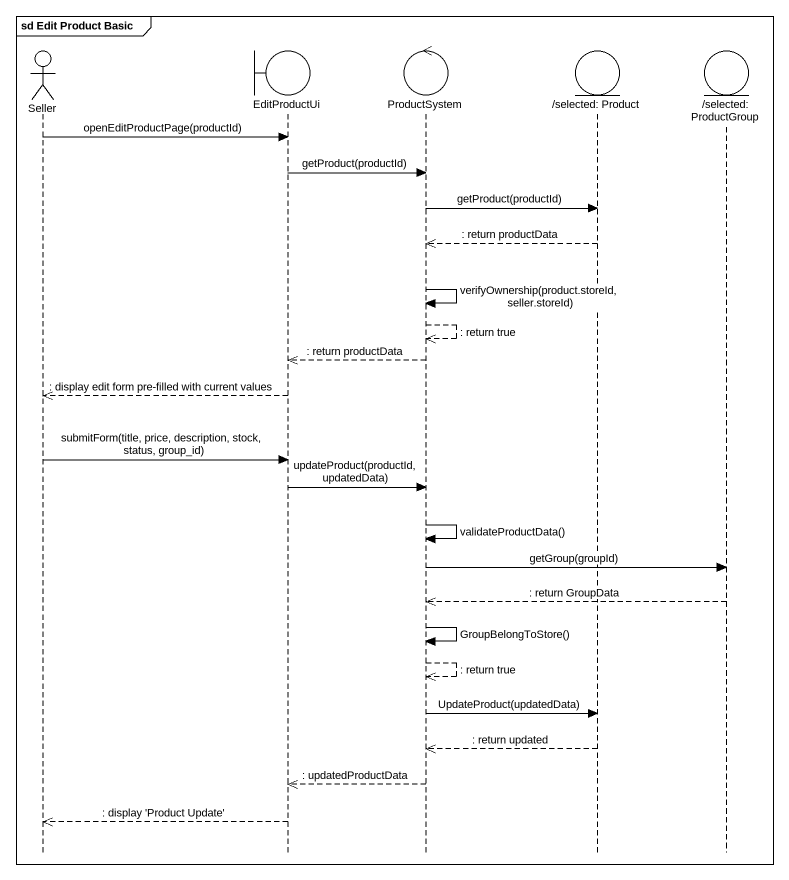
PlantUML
@startuml
mainframe sd Edit Product Basic
hide footbox
actor Seller
boundary EditProductUi
control ProductSystem
entity "/selected: Product" as selected_Product
entity "/selected: ProductGroup" as selected_ProductGroup

Seller -> EditProductUi : openEditProductPage(productId)
EditProductUi -> ProductSystem : getProduct(productId)
ProductSystem -> selected_Product : getProduct(productId)
selected_Product -->> ProductSystem : : return productData
ProductSystem -> ProductSystem : verifyOwnership(product.storeId, seller.storeId)
ProductSystem -->> ProductSystem : : return true
ProductSystem -->> EditProductUi : : return productData
EditProductUi -->> Seller : : display edit form pre-filled with current values
Seller -> EditProductUi : submitForm(title, price, description, stock, status, group_id)
EditProductUi -> ProductSystem : updateProduct(productId, updatedData)
ProductSystem -> ProductSystem : validateProductData()
ProductSystem -> selected_ProductGroup : getGroup(groupId)
selected_ProductGroup -->> ProductSystem : : return GroupData
ProductSystem -> ProductSystem : GroupBelongToStore()
ProductSystem -->> ProductSystem : : return true
ProductSystem -> selected_Product : UpdateProduct(updatedData)
selected_Product -->> ProductSystem : : return updated
ProductSystem -->> EditProductUi : : updatedProductData
EditProductUi -->> Seller : : display 'Product Update'
@enduml
